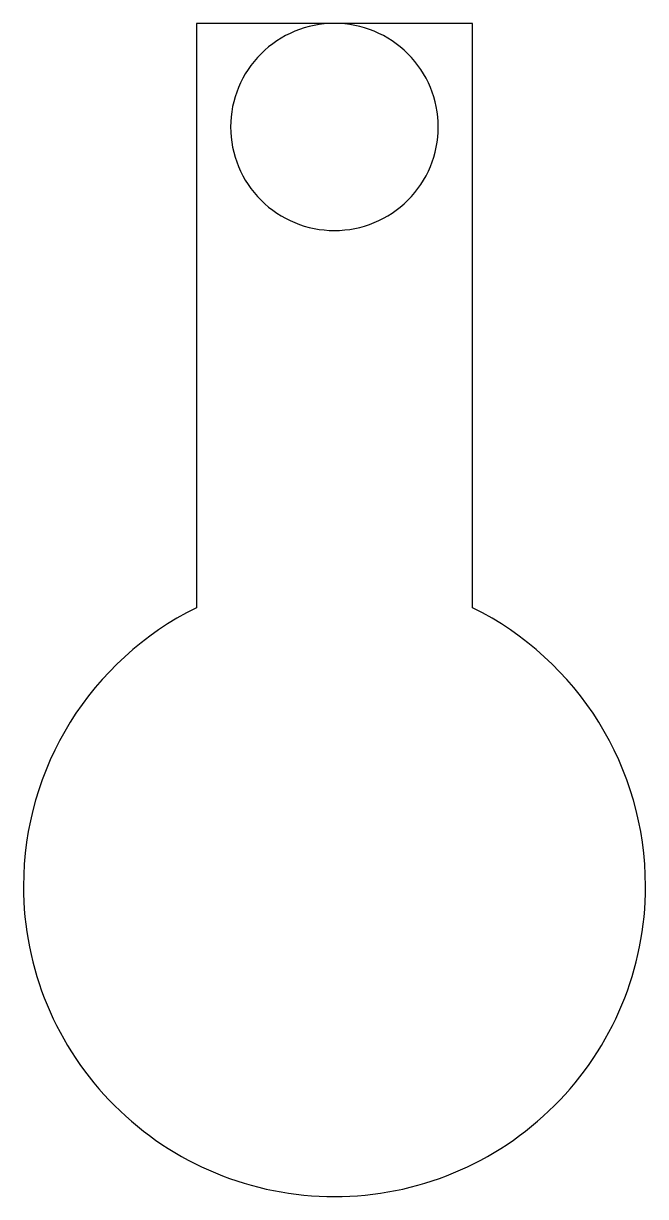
# Model space of a CAD drawing. Extents: x 6.16 to 6.72, y 4.31 to 5.37.
import ezdxf

# ---------------------------------------------------------------- set-up
doc = ezdxf.new("R2010")
doc.units = 0
doc.header["$LTSCALE"] = 100
doc.layers.add('LAYER_1', color=1, linetype='CONTINUOUS')

msp = doc.modelspace()

# ---------------------------------------------------------------- linework, layer by layer
at = {"layer": 'LAYER_1', "color": 6}
for p, q in [((6.56689, 5.367778), (6.31689, 5.367778)), ((6.31689, 5.367778), (6.31689, 4.838598)), ((6.56689, 5.103188), (6.56689, 5.367778)), ((6.56689, 4.838598), (6.56689, 5.103188))]:
    msp.add_line(p, q, dxfattribs=at)
for centre, radius, start, end in [((6.441715, 5.273947), 0.093831, 89.912702, 134.979505), ((6.442001, 5.273947), 0.093831, 45.020495, 90.087298), ((6.44119, 5.274129), 0.093332, 134.830347, 180.061657), ((6.442526, 5.274129), 0.093332, 359.938343, 405.169653), ((6.44119, 5.273928), 0.093332, 179.938343, 225.169653), ((6.442526, 5.273928), 0.093332, 314.830347, 360.061657), ((6.441715, 5.274109), 0.093831, 225.020495, 270.087298), ((6.442001, 5.274109), 0.093831, 269.912702, 314.979505), ((6.441622, 4.58654), 0.281232, 116.328627, 180.002464), ((6.442159, 4.58654), 0.281232, 359.997536, 423.671373), ((6.440635, 4.586185), 0.280245, 179.929753, 225.106254), ((6.443146, 4.586185), 0.280245, 314.893746, 360.070247), ((6.441504, 4.586022), 0.280744, 224.957184, 270.078801), ((6.442276, 4.586022), 0.280744, 269.921199, 315.042816)]:
    msp.add_arc(centre, radius, start, end, dxfattribs=at)

doc.saveas('drawing.dxf')
